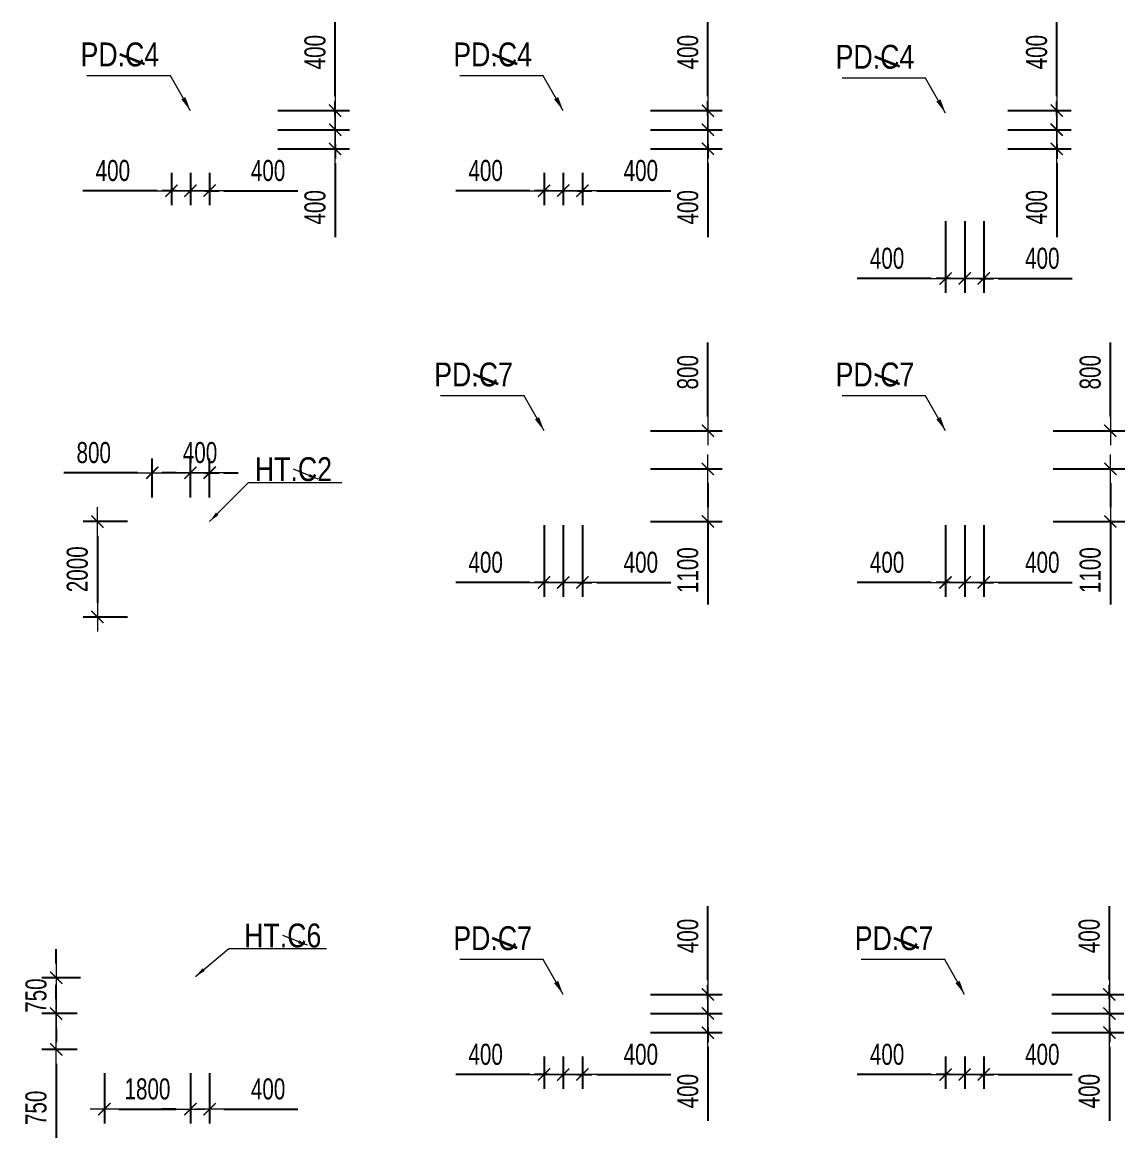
# Model space of a CAD drawing. Header units: millimetres. Extents: x -259680 to 699608, y -1281 to 104748.
# Drawn here: x 188081 to 211148, y 25601 to 48949 of the extents above; entities that cross this region are included whole.
import ezdxf
from ezdxf.enums import TextEntityAlignment as Align

# ---------------------------------------------------------------- set-up
doc = ezdxf.new("R2010")
doc.units = ezdxf.units.MM
doc.layers.get('0').update_dxf_attribs({"lineweight": 20})
doc.layers.get('Defpoints').update_dxf_attribs({"color": 151, "lineweight": 9})
for name, color, linetype, lineweight in [('$0$C1', 20, 'Continuous', 35), ('$1$NDC_S_ANNO', 7, 'Continuous', 20), ('$1$NDC_S_DIM', 1, 'Continuous', 15), ('$1$NDC_S_VN TEXT', 7, 'Continuous', 20), ('NDC_S_DIM', 1, 'Continuous', 15)]:
    doc.layers.add(name, color=color, linetype=linetype, lineweight=lineweight)
doc.styles.add('$1$NDC_DIM', font='', dxfattribs={"width": 0.75})
doc.styles.add('$2$ARIAL', font='arial.ttf', dxfattribs={"width": 0.8})
doc.styles.add('NDC_DIM', font='', dxfattribs={"width": 0.75})
doc.styles.get('$1$NDC_DIM').set_extended_font_data('Dotum')
doc.styles.get('NDC_DIM').set_extended_font_data('Dotum')
doc.dimstyles.new('$0$NDC_dim_150', dxfattribs={"dimscale": 150, "dimtxt": 2.2, "dimasz": 1.5, "dimexe": 1.5, "dimexo": 2.5, "dimgap": 1, "dimtad": 1, "dimdec": 0, "dimzin": 0, "dimdsep": 46, "dimtxsty": '$1$NDC_DIM', "dimblk": '$1$DIMMARK', "dimcen": 0.09, "dimdle": 1.2, "dimclrd": 1, "dimclre": 1, "dimclrt": 3, "dimadec": 0, "dimazin": 0, "dimtfac": 1, "dimtdec": 0, "dimtix": 1, "dimtofl": 0, "dimtmove": 0, "dimatfit": 3, "dimfxl": 0, "dimtolj": 1, "dimtzin": 0, "dimarcsym": 0})
doc.dimstyles.new('$1$NDC_dim_iso', dxfattribs={"dimtxt": 2.2, "dimasz": 1, "dimexe": 1.5, "dimexo": 2.5, "dimgap": 1, "dimtad": 1, "dimdec": 0, "dimzin": 0, "dimdsep": 46, "dimtxsty": '$1$NDC_DIM', "dimblk": '$1$DIMMARK', "dimcen": 0.09, "dimdle": 1.2, "dimclrd": 1, "dimclre": 1, "dimclrt": 3, "dimadec": 0, "dimazin": 0, "dimtfac": 1, "dimtdec": 0, "dimtix": 1, "dimtofl": 0, "dimtmove": 0, "dimatfit": 3, "dimfxl": 0, "dimtolj": 1, "dimtzin": 0, "dimarcsym": 0})
doc.dimstyles.new('NDC_dim_200', dxfattribs={"dimscale": 200, "dimtxt": 2.2, "dimasz": 1.5, "dimexe": 1.5, "dimexo": 2.5, "dimgap": 1, "dimtad": 1, "dimdec": 0, "dimzin": 0, "dimdsep": 46, "dimtxsty": 'NDC_DIM', "dimblk": 'DIMMARK', "dimcen": 0.09, "dimdle": 1.2, "dimclrd": 1, "dimclre": 1, "dimclrt": 3, "dimadec": 0, "dimazin": 0, "dimtfac": 1, "dimtdec": 0, "dimtix": 1, "dimtofl": 0, "dimtmove": 0, "dimatfit": 3, "dimfxl": 0, "dimtolj": 1, "dimtzin": 0, "dimarcsym": 0})

# ---------------------------------------------------------------- blocks, each defined once
blk = doc.blocks.new('$1$DIMMARK')
at = {"layer": '$1$NDC_S_DIM', "color": 1}
blk.add_line((-1.5, 0), (1, 0), dxfattribs=at)
at = {"layer": '$1$NDC_S_DIM', "color": 2, "const_width": 0.1}
blk.add_lwpolyline([(-0.424, -0.424), (0.424, 0.424)], dxfattribs=at)
blk = doc.blocks.new('DIMMARK')
at = {"layer": 'NDC_S_DIM', "color": 1}
blk.add_line((-1.5, 0), (1, 0), dxfattribs=at)
at = {"layer": 'NDC_S_DIM', "color": 2, "const_width": 0.1}
blk.add_lwpolyline([(-0.424, -0.424), (0.424, 0.424)], dxfattribs=at)
blk = doc.blocks.new('*D1125')
at = {"layer": 'Defpoints', "color": 0, "ltscale": 100, "transparency": 16777216}
for p in [(191600, 46300), (192000, 46300), (192000, 45424)]:
    blk.add_point(p, dxfattribs=at)
at = {"layer": 'NDC_S_DIM', "color": 1, "lineweight": -2, "ltscale": 100, "transparency": 16777216}
for p, q in [((191600, 45800), (191600, 45124)), ((192000, 45800), (192000, 45124)), ((191300, 45424), (191000, 45424)), ((192300, 45424), (193849, 45424))]:
    blk.add_line(p, q, dxfattribs=at)
at = {"layer": 'NDC_S_DIM', "color": 1, "lineweight": -2, "ltscale": 100, "transparency": 16777216, "xscale": 300, "yscale": 300, "zscale": 300}
blk.add_blockref('DIMMARK', (191600, 45424), dxfattribs=at)
at = {"layer": 'NDC_S_DIM', "color": 1, "lineweight": -2, "ltscale": 100, "transparency": 16777216, "xscale": 300, "yscale": 300, "zscale": 300, "rotation": 180}
blk.add_blockref('DIMMARK', (192000, 45424), dxfattribs=at)
at = {"layer": 'NDC_S_DIM', "color": 3, "ltscale": 100, "transparency": 16777216, "insert": (193224, 45844), "char_height": 440, "attachment_point": 5, "style": 'NDC_DIM'}
blk.add_mtext('\\A1;400', dxfattribs=at)
blk = doc.blocks.new('*D1126')
at = {"layer": 'Defpoints', "color": 0, "ltscale": 100, "transparency": 16777216}
for p in [(191200, 46300), (191600, 46300), (191600, 45424)]:
    blk.add_point(p, dxfattribs=at)
at = {"layer": 'NDC_S_DIM', "color": 1, "lineweight": -2, "ltscale": 100, "transparency": 16777216}
for p, q in [((191200, 45800), (191200, 45124)), ((191600, 45800), (191600, 45124)), ((190900, 45424), (189351, 45424)), ((191900, 45424), (192200, 45424))]:
    blk.add_line(p, q, dxfattribs=at)
at = {"layer": 'NDC_S_DIM', "color": 1, "lineweight": -2, "ltscale": 100, "transparency": 16777216, "xscale": 300, "yscale": 300, "zscale": 300}
blk.add_blockref('DIMMARK', (191200, 45424), dxfattribs=at)
at = {"layer": 'NDC_S_DIM', "color": 1, "lineweight": -2, "ltscale": 100, "transparency": 16777216, "xscale": 300, "yscale": 300, "zscale": 300, "rotation": 180}
blk.add_blockref('DIMMARK', (191600, 45424), dxfattribs=at)
at = {"layer": 'NDC_S_DIM', "color": 3, "ltscale": 100, "transparency": 16777216, "insert": (189976, 45844), "char_height": 440, "attachment_point": 5, "style": 'NDC_DIM'}
blk.add_mtext('\\A1;400', dxfattribs=at)
blk = doc.blocks.new('*D1127')
at = {"layer": 'Defpoints', "color": 0, "ltscale": 100, "transparency": 16777216}
for p in [(192000, 47100), (194627, 47100), (192000, 46700)]:
    blk.add_point(p, dxfattribs=at)
at = {"layer": 'NDC_S_DIM', "color": 1, "lineweight": -2, "ltscale": 100, "transparency": 16777216}
for p, q in [((194627, 47400), (194627, 48949)), ((193427, 47100), (194927, 47100)), ((193427, 46700), (194927, 46700)), ((194627, 46400), (194627, 46100))]:
    blk.add_line(p, q, dxfattribs=at)
at = {"layer": 'NDC_S_DIM', "color": 1, "lineweight": -2, "ltscale": 100, "transparency": 16777216, "xscale": 300, "yscale": 300, "zscale": 300}
for p, rotation in [((194627, 47100), 270), ((194627, 46700), 90)]:
    blk.add_blockref('DIMMARK', p, dxfattribs=dict(at, rotation=rotation))
at = {"layer": 'NDC_S_DIM', "color": 3, "ltscale": 100, "transparency": 16777216, "insert": (194207, 48324), "char_height": 440, "attachment_point": 5, "rotation": 90, "style": 'NDC_DIM'}
blk.add_mtext('\\A1;400', dxfattribs=at)
blk = doc.blocks.new('*D1128')
at = {"layer": 'Defpoints', "color": 0, "ltscale": 100, "transparency": 16777216}
for p in [(192000, 46700), (194627, 46700), (192000, 46300)]:
    blk.add_point(p, dxfattribs=at)
at = {"layer": 'NDC_S_DIM', "color": 1, "lineweight": -2, "ltscale": 100, "transparency": 16777216}
for p, q in [((194627, 47000), (194627, 47300)), ((193427, 46700), (194927, 46700)), ((193427, 46300), (194927, 46300)), ((194627, 46000), (194627, 44451))]:
    blk.add_line(p, q, dxfattribs=at)
at = {"layer": 'NDC_S_DIM', "color": 1, "lineweight": -2, "ltscale": 100, "transparency": 16777216, "xscale": 300, "yscale": 300, "zscale": 300}
for p, rotation in [((194627, 46700), 270), ((194627, 46300), 90)]:
    blk.add_blockref('DIMMARK', p, dxfattribs=dict(at, rotation=rotation))
at = {"layer": 'NDC_S_DIM', "color": 3, "ltscale": 100, "transparency": 16777216, "insert": (194207, 45076), "char_height": 440, "attachment_point": 5, "rotation": 90, "style": 'NDC_DIM'}
blk.add_mtext('\\A1;400', dxfattribs=at)
blk = doc.blocks.new('*D1129')
at = {"layer": 'Defpoints', "color": 0, "ltscale": 100, "transparency": 16777216}
for p in [(199400, 46300), (199800, 46300), (199800, 45424)]:
    blk.add_point(p, dxfattribs=at)
at = {"layer": 'NDC_S_DIM', "color": 1, "lineweight": -2, "ltscale": 100, "transparency": 16777216}
for p, q in [((199400, 45800), (199400, 45124)), ((199800, 45800), (199800, 45124)), ((199100, 45424), (198800, 45424)), ((200100, 45424), (201649, 45424))]:
    blk.add_line(p, q, dxfattribs=at)
at = {"layer": 'NDC_S_DIM', "color": 1, "lineweight": -2, "ltscale": 100, "transparency": 16777216, "xscale": 300, "yscale": 300, "zscale": 300}
blk.add_blockref('DIMMARK', (199400, 45424), dxfattribs=at)
at = {"layer": 'NDC_S_DIM', "color": 1, "lineweight": -2, "ltscale": 100, "transparency": 16777216, "xscale": 300, "yscale": 300, "zscale": 300, "rotation": 180}
blk.add_blockref('DIMMARK', (199800, 45424), dxfattribs=at)
at = {"layer": 'NDC_S_DIM', "color": 3, "ltscale": 100, "transparency": 16777216, "insert": (201024, 45844), "char_height": 440, "attachment_point": 5, "style": 'NDC_DIM'}
blk.add_mtext('\\A1;400', dxfattribs=at)
blk = doc.blocks.new('*D1130')
at = {"layer": 'Defpoints', "color": 0, "ltscale": 100, "transparency": 16777216}
for p in [(199000, 46300), (199400, 46300), (199400, 45424)]:
    blk.add_point(p, dxfattribs=at)
at = {"layer": 'NDC_S_DIM', "color": 1, "lineweight": -2, "ltscale": 100, "transparency": 16777216}
for p, q in [((199000, 45800), (199000, 45124)), ((199400, 45800), (199400, 45124)), ((198700, 45424), (197151, 45424)), ((199700, 45424), (200000, 45424))]:
    blk.add_line(p, q, dxfattribs=at)
at = {"layer": 'NDC_S_DIM', "color": 1, "lineweight": -2, "ltscale": 100, "transparency": 16777216, "xscale": 300, "yscale": 300, "zscale": 300}
blk.add_blockref('DIMMARK', (199000, 45424), dxfattribs=at)
at = {"layer": 'NDC_S_DIM', "color": 1, "lineweight": -2, "ltscale": 100, "transparency": 16777216, "xscale": 300, "yscale": 300, "zscale": 300, "rotation": 180}
blk.add_blockref('DIMMARK', (199400, 45424), dxfattribs=at)
at = {"layer": 'NDC_S_DIM', "color": 3, "ltscale": 100, "transparency": 16777216, "insert": (197776, 45844), "char_height": 440, "attachment_point": 5, "style": 'NDC_DIM'}
blk.add_mtext('\\A1;400', dxfattribs=at)
blk = doc.blocks.new('*D1131')
at = {"layer": 'Defpoints', "color": 0, "ltscale": 100, "transparency": 16777216}
for p in [(199800, 47100), (202427, 47100), (199800, 46700)]:
    blk.add_point(p, dxfattribs=at)
at = {"layer": 'NDC_S_DIM', "color": 1, "lineweight": -2, "ltscale": 100, "transparency": 16777216}
for p, q in [((202427, 47400), (202427, 48949)), ((201227, 47100), (202727, 47100)), ((201227, 46700), (202727, 46700)), ((202427, 46400), (202427, 46100))]:
    blk.add_line(p, q, dxfattribs=at)
at = {"layer": 'NDC_S_DIM', "color": 1, "lineweight": -2, "ltscale": 100, "transparency": 16777216, "xscale": 300, "yscale": 300, "zscale": 300}
for p, rotation in [((202427, 47100), 270), ((202427, 46700), 90)]:
    blk.add_blockref('DIMMARK', p, dxfattribs=dict(at, rotation=rotation))
at = {"layer": 'NDC_S_DIM', "color": 3, "ltscale": 100, "transparency": 16777216, "insert": (202007, 48324), "char_height": 440, "attachment_point": 5, "rotation": 90, "style": 'NDC_DIM'}
blk.add_mtext('\\A1;400', dxfattribs=at)
blk = doc.blocks.new('*D1132')
at = {"layer": 'Defpoints', "color": 0, "ltscale": 100, "transparency": 16777216}
for p in [(199800, 46700), (202427, 46700), (199800, 46300)]:
    blk.add_point(p, dxfattribs=at)
at = {"layer": 'NDC_S_DIM', "color": 1, "lineweight": -2, "ltscale": 100, "transparency": 16777216}
for p, q in [((202427, 47000), (202427, 47300)), ((201227, 46700), (202727, 46700)), ((201227, 46300), (202727, 46300)), ((202427, 46000), (202427, 44451))]:
    blk.add_line(p, q, dxfattribs=at)
at = {"layer": 'NDC_S_DIM', "color": 1, "lineweight": -2, "ltscale": 100, "transparency": 16777216, "xscale": 300, "yscale": 300, "zscale": 300}
for p, rotation in [((202427, 46700), 270), ((202427, 46300), 90)]:
    blk.add_blockref('DIMMARK', p, dxfattribs=dict(at, rotation=rotation))
at = {"layer": 'NDC_S_DIM', "color": 3, "ltscale": 100, "transparency": 16777216, "insert": (202007, 45076), "char_height": 440, "attachment_point": 5, "rotation": 90, "style": 'NDC_DIM'}
blk.add_mtext('\\A1;400', dxfattribs=at)
blk = doc.blocks.new('*D1133')
at = {"layer": 'Defpoints', "color": 0, "ltscale": 100, "transparency": 16777216}
for p in [(208200, 47100), (209726, 47100), (208200, 46700)]:
    blk.add_point(p, dxfattribs=at)
at = {"layer": 'NDC_S_DIM', "color": 1, "lineweight": -2, "ltscale": 100, "transparency": 16777216}
for p, q in [((209726, 47400), (209726, 48949)), ((208700, 47100), (210026, 47100)), ((208700, 46700), (210026, 46700)), ((209726, 46400), (209726, 46100))]:
    blk.add_line(p, q, dxfattribs=at)
at = {"layer": 'NDC_S_DIM', "color": 1, "lineweight": -2, "ltscale": 100, "transparency": 16777216, "xscale": 300, "yscale": 300, "zscale": 300}
for p, rotation in [((209726, 47100), 270), ((209726, 46700), 90)]:
    blk.add_blockref('DIMMARK', p, dxfattribs=dict(at, rotation=rotation))
at = {"layer": 'NDC_S_DIM', "color": 3, "ltscale": 100, "transparency": 16777216, "insert": (209306, 48324), "char_height": 440, "attachment_point": 5, "rotation": 90, "style": 'NDC_DIM'}
blk.add_mtext('\\A1;400', dxfattribs=at)
blk = doc.blocks.new('*D1134')
at = {"layer": 'Defpoints', "color": 0, "ltscale": 100, "transparency": 16777216}
for p in [(208200, 46700), (209726, 46700), (208200, 46300)]:
    blk.add_point(p, dxfattribs=at)
at = {"layer": 'NDC_S_DIM', "color": 1, "lineweight": -2, "ltscale": 100, "transparency": 16777216}
for p, q in [((209726, 47000), (209726, 47300)), ((208700, 46700), (210026, 46700)), ((208700, 46300), (210026, 46300)), ((209726, 46000), (209726, 44451))]:
    blk.add_line(p, q, dxfattribs=at)
at = {"layer": 'NDC_S_DIM', "color": 1, "lineweight": -2, "ltscale": 100, "transparency": 16777216, "xscale": 300, "yscale": 300, "zscale": 300}
for p, rotation in [((209726, 46700), 270), ((209726, 46300), 90)]:
    blk.add_blockref('DIMMARK', p, dxfattribs=dict(at, rotation=rotation))
at = {"layer": 'NDC_S_DIM', "color": 3, "ltscale": 100, "transparency": 16777216, "insert": (209306, 45076), "char_height": 440, "attachment_point": 5, "rotation": 90, "style": 'NDC_DIM'}
blk.add_mtext('\\A1;400', dxfattribs=at)
blk = doc.blocks.new('*D1135')
at = {"layer": 'Defpoints', "color": 0, "ltscale": 100, "transparency": 16777216}
for p in [(207800, 39600), (208200, 39600), (208200, 37224)]:
    blk.add_point(p, dxfattribs=at)
at = {"layer": 'NDC_S_DIM', "color": 1, "lineweight": -2, "ltscale": 100, "transparency": 16777216}
for p, q in [((207800, 38424), (207800, 36924)), ((208200, 38424), (208200, 36924)), ((207500, 37224), (207200, 37224)), ((208500, 37224), (210049, 37224))]:
    blk.add_line(p, q, dxfattribs=at)
at = {"layer": 'NDC_S_DIM', "color": 1, "lineweight": -2, "ltscale": 100, "transparency": 16777216, "xscale": 300, "yscale": 300, "zscale": 300}
blk.add_blockref('DIMMARK', (207800, 37224), dxfattribs=at)
at = {"layer": 'NDC_S_DIM', "color": 1, "lineweight": -2, "ltscale": 100, "transparency": 16777216, "xscale": 300, "yscale": 300, "zscale": 300, "rotation": 180}
blk.add_blockref('DIMMARK', (208200, 37224), dxfattribs=at)
at = {"layer": 'NDC_S_DIM', "color": 3, "ltscale": 100, "transparency": 16777216, "insert": (209424, 37644), "char_height": 440, "attachment_point": 5, "style": 'NDC_DIM'}
blk.add_mtext('\\A1;400', dxfattribs=at)
blk = doc.blocks.new('*D1136')
at = {"layer": 'Defpoints', "color": 0, "ltscale": 100, "transparency": 16777216}
for p in [(207400, 39600), (207800, 39600), (207800, 37224)]:
    blk.add_point(p, dxfattribs=at)
at = {"layer": 'NDC_S_DIM', "color": 1, "lineweight": -2, "ltscale": 100, "transparency": 16777216}
for p, q in [((207400, 38424), (207400, 36924)), ((207800, 38424), (207800, 36924)), ((207100, 37224), (205551, 37224)), ((208100, 37224), (208400, 37224))]:
    blk.add_line(p, q, dxfattribs=at)
at = {"layer": 'NDC_S_DIM', "color": 1, "lineweight": -2, "ltscale": 100, "transparency": 16777216, "xscale": 300, "yscale": 300, "zscale": 300}
blk.add_blockref('DIMMARK', (207400, 37224), dxfattribs=at)
at = {"layer": 'NDC_S_DIM', "color": 1, "lineweight": -2, "ltscale": 100, "transparency": 16777216, "xscale": 300, "yscale": 300, "zscale": 300, "rotation": 180}
blk.add_blockref('DIMMARK', (207800, 37224), dxfattribs=at)
at = {"layer": 'NDC_S_DIM', "color": 3, "ltscale": 100, "transparency": 16777216, "insert": (206176, 37644), "char_height": 440, "attachment_point": 5, "style": 'NDC_DIM'}
blk.add_mtext('\\A1;400', dxfattribs=at)
blk = doc.blocks.new('*D1137')
at = {"layer": 'Defpoints', "color": 0, "ltscale": 100, "transparency": 16777216}
for p in [(199400, 39600), (199800, 39600), (199800, 37224)]:
    blk.add_point(p, dxfattribs=at)
at = {"layer": 'NDC_S_DIM', "color": 1, "lineweight": -2, "ltscale": 100, "transparency": 16777216}
for p, q in [((199400, 38424), (199400, 36924)), ((199800, 38424), (199800, 36924)), ((199100, 37224), (198800, 37224)), ((200100, 37224), (201649, 37224))]:
    blk.add_line(p, q, dxfattribs=at)
at = {"layer": 'NDC_S_DIM', "color": 1, "lineweight": -2, "ltscale": 100, "transparency": 16777216, "xscale": 300, "yscale": 300, "zscale": 300}
blk.add_blockref('DIMMARK', (199400, 37224), dxfattribs=at)
at = {"layer": 'NDC_S_DIM', "color": 1, "lineweight": -2, "ltscale": 100, "transparency": 16777216, "xscale": 300, "yscale": 300, "zscale": 300, "rotation": 180}
blk.add_blockref('DIMMARK', (199800, 37224), dxfattribs=at)
at = {"layer": 'NDC_S_DIM', "color": 3, "ltscale": 100, "transparency": 16777216, "insert": (201024, 37644), "char_height": 440, "attachment_point": 5, "style": 'NDC_DIM'}
blk.add_mtext('\\A1;400', dxfattribs=at)
blk = doc.blocks.new('*D1138')
at = {"layer": 'Defpoints', "color": 0, "ltscale": 100, "transparency": 16777216}
for p in [(199000, 39600), (199400, 39600), (199400, 37224)]:
    blk.add_point(p, dxfattribs=at)
at = {"layer": 'NDC_S_DIM', "color": 1, "lineweight": -2, "ltscale": 100, "transparency": 16777216}
for p, q in [((199000, 38424), (199000, 36924)), ((199400, 38424), (199400, 36924)), ((198700, 37224), (197151, 37224)), ((199700, 37224), (200000, 37224))]:
    blk.add_line(p, q, dxfattribs=at)
at = {"layer": 'NDC_S_DIM', "color": 1, "lineweight": -2, "ltscale": 100, "transparency": 16777216, "xscale": 300, "yscale": 300, "zscale": 300}
blk.add_blockref('DIMMARK', (199000, 37224), dxfattribs=at)
at = {"layer": 'NDC_S_DIM', "color": 1, "lineweight": -2, "ltscale": 100, "transparency": 16777216, "xscale": 300, "yscale": 300, "zscale": 300, "rotation": 180}
blk.add_blockref('DIMMARK', (199400, 37224), dxfattribs=at)
at = {"layer": 'NDC_S_DIM', "color": 3, "ltscale": 100, "transparency": 16777216, "insert": (197776, 37644), "char_height": 440, "attachment_point": 5, "style": 'NDC_DIM'}
blk.add_mtext('\\A1;400', dxfattribs=at)
blk = doc.blocks.new('*D1139')
at = {"layer": 'Defpoints', "color": 0, "ltscale": 100, "transparency": 16777216}
for p in [(199800, 40400), (202427, 40400), (199800, 39600)]:
    blk.add_point(p, dxfattribs=at)
at = {"layer": 'NDC_S_DIM', "color": 1, "lineweight": -2, "ltscale": 100, "transparency": 16777216}
for p, q in [((202427, 40700), (202427, 42249)), ((201227, 40400), (202727, 40400)), ((201227, 39600), (202727, 39600)), ((202427, 39300), (202427, 39000))]:
    blk.add_line(p, q, dxfattribs=at)
at = {"layer": 'NDC_S_DIM', "color": 1, "lineweight": -2, "ltscale": 100, "transparency": 16777216, "xscale": 300, "yscale": 300, "zscale": 300}
for p, rotation in [((202427, 40400), 270), ((202427, 39600), 90)]:
    blk.add_blockref('DIMMARK', p, dxfattribs=dict(at, rotation=rotation))
at = {"layer": 'NDC_S_DIM', "color": 3, "ltscale": 100, "transparency": 16777216, "insert": (202007, 41624), "char_height": 440, "attachment_point": 5, "rotation": 90, "style": 'NDC_DIM'}
blk.add_mtext('\\A1;800', dxfattribs=at)
blk = doc.blocks.new('*D1140')
at = {"layer": 'Defpoints', "color": 0, "ltscale": 100, "transparency": 16777216}
for p in [(199800, 39600), (202427, 39600), (199800, 38500)]:
    blk.add_point(p, dxfattribs=at)
at = {"layer": 'NDC_S_DIM', "color": 1, "lineweight": -2, "ltscale": 100, "transparency": 16777216}
for p, q in [((201227, 39600), (202727, 39600)), ((202427, 39300), (202427, 38800)), ((201227, 38500), (202727, 38500)), ((202427, 38500), (202427, 36763))]:
    blk.add_line(p, q, dxfattribs=at)
at = {"layer": 'NDC_S_DIM', "color": 1, "lineweight": -2, "ltscale": 100, "transparency": 16777216, "xscale": 300, "yscale": 300, "zscale": 300}
for p, rotation in [((202427, 39600), 90), ((202427, 38500), 270)]:
    blk.add_blockref('DIMMARK', p, dxfattribs=dict(at, rotation=rotation))
at = {"layer": 'NDC_S_DIM', "color": 3, "ltscale": 100, "transparency": 16777216, "insert": (202007, 37481), "char_height": 440, "attachment_point": 5, "rotation": 90, "style": 'NDC_DIM'}
blk.add_mtext('\\A1;1100', dxfattribs=at)
blk = doc.blocks.new('*D1141')
at = {"layer": 'Defpoints', "color": 0, "ltscale": 100, "transparency": 16777216}
for p in [(199400, 27800), (199800, 27800), (199800, 26924)]:
    blk.add_point(p, dxfattribs=at)
at = {"layer": 'NDC_S_DIM', "color": 1, "lineweight": -2, "ltscale": 100, "transparency": 16777216}
for p, q in [((199400, 27300), (199400, 26624)), ((199800, 27300), (199800, 26624)), ((199100, 26924), (198800, 26924)), ((200100, 26924), (201649, 26924))]:
    blk.add_line(p, q, dxfattribs=at)
at = {"layer": 'NDC_S_DIM', "color": 1, "lineweight": -2, "ltscale": 100, "transparency": 16777216, "xscale": 300, "yscale": 300, "zscale": 300}
blk.add_blockref('DIMMARK', (199400, 26924), dxfattribs=at)
at = {"layer": 'NDC_S_DIM', "color": 1, "lineweight": -2, "ltscale": 100, "transparency": 16777216, "xscale": 300, "yscale": 300, "zscale": 300, "rotation": 180}
blk.add_blockref('DIMMARK', (199800, 26924), dxfattribs=at)
at = {"layer": 'NDC_S_DIM', "color": 3, "ltscale": 100, "transparency": 16777216, "insert": (201024, 27344), "char_height": 440, "attachment_point": 5, "style": 'NDC_DIM'}
blk.add_mtext('\\A1;400', dxfattribs=at)
blk = doc.blocks.new('*D1142')
at = {"layer": 'Defpoints', "color": 0, "ltscale": 100, "transparency": 16777216}
for p in [(199000, 27800), (199400, 27800), (199400, 26924)]:
    blk.add_point(p, dxfattribs=at)
at = {"layer": 'NDC_S_DIM', "color": 1, "lineweight": -2, "ltscale": 100, "transparency": 16777216}
for p, q in [((199000, 27300), (199000, 26624)), ((199400, 27300), (199400, 26624)), ((198700, 26924), (197151, 26924)), ((199700, 26924), (200000, 26924))]:
    blk.add_line(p, q, dxfattribs=at)
at = {"layer": 'NDC_S_DIM', "color": 1, "lineweight": -2, "ltscale": 100, "transparency": 16777216, "xscale": 300, "yscale": 300, "zscale": 300}
blk.add_blockref('DIMMARK', (199000, 26924), dxfattribs=at)
at = {"layer": 'NDC_S_DIM', "color": 1, "lineweight": -2, "ltscale": 100, "transparency": 16777216, "xscale": 300, "yscale": 300, "zscale": 300, "rotation": 180}
blk.add_blockref('DIMMARK', (199400, 26924), dxfattribs=at)
at = {"layer": 'NDC_S_DIM', "color": 3, "ltscale": 100, "transparency": 16777216, "insert": (197776, 27344), "char_height": 440, "attachment_point": 5, "style": 'NDC_DIM'}
blk.add_mtext('\\A1;400', dxfattribs=at)
blk = doc.blocks.new('*D1143')
at = {"layer": 'Defpoints', "color": 0, "ltscale": 100, "transparency": 16777216}
for p in [(199800, 28600), (202427, 28600), (199800, 28200)]:
    blk.add_point(p, dxfattribs=at)
at = {"layer": 'NDC_S_DIM', "color": 1, "lineweight": -2, "ltscale": 100, "transparency": 16777216}
for p, q in [((202427, 28900), (202427, 30449)), ((201227, 28600), (202727, 28600)), ((201227, 28200), (202727, 28200)), ((202427, 27900), (202427, 27600))]:
    blk.add_line(p, q, dxfattribs=at)
at = {"layer": 'NDC_S_DIM', "color": 1, "lineweight": -2, "ltscale": 100, "transparency": 16777216, "xscale": 300, "yscale": 300, "zscale": 300}
for p, rotation in [((202427, 28600), 270), ((202427, 28200), 90)]:
    blk.add_blockref('DIMMARK', p, dxfattribs=dict(at, rotation=rotation))
at = {"layer": 'NDC_S_DIM', "color": 3, "ltscale": 100, "transparency": 16777216, "insert": (202007, 29824), "char_height": 440, "attachment_point": 5, "rotation": 90, "style": 'NDC_DIM'}
blk.add_mtext('\\A1;400', dxfattribs=at)
blk = doc.blocks.new('*D1144')
at = {"layer": 'Defpoints', "color": 0, "ltscale": 100, "transparency": 16777216}
for p in [(199800, 28200), (202427, 28200), (199800, 27800)]:
    blk.add_point(p, dxfattribs=at)
at = {"layer": 'NDC_S_DIM', "color": 1, "lineweight": -2, "ltscale": 100, "transparency": 16777216}
for p, q in [((202427, 28500), (202427, 28800)), ((201227, 28200), (202727, 28200)), ((201227, 27800), (202727, 27800)), ((202427, 27500), (202427, 25951))]:
    blk.add_line(p, q, dxfattribs=at)
at = {"layer": 'NDC_S_DIM', "color": 1, "lineweight": -2, "ltscale": 100, "transparency": 16777216, "xscale": 300, "yscale": 300, "zscale": 300}
for p, rotation in [((202427, 28200), 270), ((202427, 27800), 90)]:
    blk.add_blockref('DIMMARK', p, dxfattribs=dict(at, rotation=rotation))
at = {"layer": 'NDC_S_DIM', "color": 3, "ltscale": 100, "transparency": 16777216, "insert": (202007, 26576), "char_height": 440, "attachment_point": 5, "rotation": 90, "style": 'NDC_DIM'}
blk.add_mtext('\\A1;400', dxfattribs=at)
blk = doc.blocks.new('*D1145')
at = {"layer": 'Defpoints', "color": 0, "ltscale": 100, "transparency": 16777216}
for p in [(207800, 27800), (208200, 27800), (208200, 26924)]:
    blk.add_point(p, dxfattribs=at)
at = {"layer": 'NDC_S_DIM', "color": 1, "lineweight": -2, "ltscale": 100, "transparency": 16777216}
for p, q in [((207800, 27300), (207800, 26624)), ((208200, 27300), (208200, 26624)), ((207500, 26924), (207200, 26924)), ((208500, 26924), (210049, 26924))]:
    blk.add_line(p, q, dxfattribs=at)
at = {"layer": 'NDC_S_DIM', "color": 1, "lineweight": -2, "ltscale": 100, "transparency": 16777216, "xscale": 300, "yscale": 300, "zscale": 300}
blk.add_blockref('DIMMARK', (207800, 26924), dxfattribs=at)
at = {"layer": 'NDC_S_DIM', "color": 1, "lineweight": -2, "ltscale": 100, "transparency": 16777216, "xscale": 300, "yscale": 300, "zscale": 300, "rotation": 180}
blk.add_blockref('DIMMARK', (208200, 26924), dxfattribs=at)
at = {"layer": 'NDC_S_DIM', "color": 3, "ltscale": 100, "transparency": 16777216, "insert": (209424, 27344), "char_height": 440, "attachment_point": 5, "style": 'NDC_DIM'}
blk.add_mtext('\\A1;400', dxfattribs=at)
blk = doc.blocks.new('*D1146')
at = {"layer": 'Defpoints', "color": 0, "ltscale": 100, "transparency": 16777216}
for p in [(207400, 27800), (207800, 27800), (207800, 26924)]:
    blk.add_point(p, dxfattribs=at)
at = {"layer": 'NDC_S_DIM', "color": 1, "lineweight": -2, "ltscale": 100, "transparency": 16777216}
for p, q in [((207400, 27300), (207400, 26624)), ((207800, 27300), (207800, 26624)), ((207100, 26924), (205551, 26924)), ((208100, 26924), (208400, 26924))]:
    blk.add_line(p, q, dxfattribs=at)
at = {"layer": 'NDC_S_DIM', "color": 1, "lineweight": -2, "ltscale": 100, "transparency": 16777216, "xscale": 300, "yscale": 300, "zscale": 300}
blk.add_blockref('DIMMARK', (207400, 26924), dxfattribs=at)
at = {"layer": 'NDC_S_DIM', "color": 1, "lineweight": -2, "ltscale": 100, "transparency": 16777216, "xscale": 300, "yscale": 300, "zscale": 300, "rotation": 180}
blk.add_blockref('DIMMARK', (207800, 26924), dxfattribs=at)
at = {"layer": 'NDC_S_DIM', "color": 3, "ltscale": 100, "transparency": 16777216, "insert": (206176, 27344), "char_height": 440, "attachment_point": 5, "style": 'NDC_DIM'}
blk.add_mtext('\\A1;400', dxfattribs=at)
blk = doc.blocks.new('*D1147')
at = {"layer": 'Defpoints', "color": 0, "ltscale": 100, "transparency": 16777216}
for p in [(208200, 28600), (210827, 28600), (208200, 28200)]:
    blk.add_point(p, dxfattribs=at)
at = {"layer": 'NDC_S_DIM', "color": 1, "lineweight": -2, "ltscale": 100, "transparency": 16777216}
for p, q in [((210827, 28900), (210827, 30449)), ((209627, 28600), (211127, 28600)), ((209627, 28200), (211127, 28200)), ((210827, 27900), (210827, 27600))]:
    blk.add_line(p, q, dxfattribs=at)
at = {"layer": 'NDC_S_DIM', "color": 1, "lineweight": -2, "ltscale": 100, "transparency": 16777216, "xscale": 300, "yscale": 300, "zscale": 300}
for p, rotation in [((210827, 28600), 270), ((210827, 28200), 90)]:
    blk.add_blockref('DIMMARK', p, dxfattribs=dict(at, rotation=rotation))
at = {"layer": 'NDC_S_DIM', "color": 3, "ltscale": 100, "transparency": 16777216, "insert": (210407, 29824), "char_height": 440, "attachment_point": 5, "rotation": 90, "style": 'NDC_DIM'}
blk.add_mtext('\\A1;400', dxfattribs=at)
blk = doc.blocks.new('*D795')
at = {"layer": 'Defpoints', "color": 0, "ltscale": 100, "transparency": 16777216}
for p in [(208200, 28200), (210827, 28200), (208200, 27800)]:
    blk.add_point(p, dxfattribs=at)
at = {"layer": 'NDC_S_DIM', "color": 1, "lineweight": -2, "ltscale": 100, "transparency": 16777216}
for p, q in [((210827, 28500), (210827, 28800)), ((209627, 28200), (211127, 28200)), ((209627, 27800), (211127, 27800)), ((210827, 27500), (210827, 25951))]:
    blk.add_line(p, q, dxfattribs=at)
at = {"layer": 'NDC_S_DIM', "color": 1, "lineweight": -2, "ltscale": 100, "transparency": 16777216, "xscale": 300, "yscale": 300, "zscale": 300}
for p, rotation in [((210827, 28200), 270), ((210827, 27800), 90)]:
    blk.add_blockref('DIMMARK', p, dxfattribs=dict(at, rotation=rotation))
at = {"layer": 'NDC_S_DIM', "color": 3, "ltscale": 100, "transparency": 16777216, "insert": (210407, 26576), "char_height": 440, "attachment_point": 5, "rotation": 90, "style": 'NDC_DIM'}
blk.add_mtext('\\A1;400', dxfattribs=at)
blk = doc.blocks.new('*D875')
at = {"layer": 'Defpoints', "color": 0, "ltscale": 100, "transparency": 16777216}
for p in [(190784, 38500), (189653, 36500), (190784, 36500)]:
    blk.add_point(p, dxfattribs=at)
at = {"layer": 'NDC_S_DIM', "color": 1, "lineweight": -2, "ltscale": 100, "transparency": 16777216}
for p, q in [((190284, 38500), (189353, 38500)), ((189653, 38200), (189653, 36800)), ((190284, 36500), (189353, 36500))]:
    blk.add_line(p, q, dxfattribs=at)
at = {"layer": 'NDC_S_DIM', "color": 1, "lineweight": -2, "ltscale": 100, "transparency": 16777216, "xscale": 300, "yscale": 300, "zscale": 300}
for p, rotation in [((189653, 38500), 90), ((189653, 36500), 270)]:
    blk.add_blockref('DIMMARK', p, dxfattribs=dict(at, rotation=rotation))
at = {"layer": 'NDC_S_DIM', "color": 3, "ltscale": 100, "transparency": 16777216, "insert": (189233, 37500), "char_height": 440, "attachment_point": 5, "rotation": 90, "style": 'NDC_DIM'}
blk.add_mtext('\\A1;2000', dxfattribs=at)
blk = doc.blocks.new('*D876')
at = {"layer": 'Defpoints', "color": 0, "ltscale": 100, "transparency": 16777216}
for p in [(191600, 39520), (190800, 38500), (191600, 38500)]:
    blk.add_point(p, dxfattribs=at)
at = {"layer": 'NDC_S_DIM', "color": 1, "lineweight": -2, "ltscale": 100, "transparency": 16777216}
for p, q in [((190800, 39000), (190800, 39820)), ((191600, 39000), (191600, 39820)), ((190500, 39520), (188951, 39520)), ((191900, 39520), (192200, 39520))]:
    blk.add_line(p, q, dxfattribs=at)
at = {"layer": 'NDC_S_DIM', "color": 1, "lineweight": -2, "ltscale": 100, "transparency": 16777216, "xscale": 300, "yscale": 300, "zscale": 300}
blk.add_blockref('DIMMARK', (190800, 39520), dxfattribs=at)
at = {"layer": 'NDC_S_DIM', "color": 1, "lineweight": -2, "ltscale": 100, "transparency": 16777216, "xscale": 300, "yscale": 300, "zscale": 300, "rotation": 180}
blk.add_blockref('DIMMARK', (191600, 39520), dxfattribs=at)
at = {"layer": 'NDC_S_DIM', "color": 3, "ltscale": 100, "transparency": 16777216, "insert": (189576, 39940), "char_height": 440, "attachment_point": 5, "style": 'NDC_DIM'}
blk.add_mtext('\\A1;800', dxfattribs=at)
blk = doc.blocks.new('*D877')
at = {"layer": 'Defpoints', "color": 0, "ltscale": 100, "transparency": 16777216}
for p in [(192000, 39520), (191600, 38500), (192000, 38500)]:
    blk.add_point(p, dxfattribs=at)
at = {"layer": 'NDC_S_DIM', "color": 1, "lineweight": -2, "ltscale": 100, "transparency": 16777216}
for p, q in [((191600, 39000), (191600, 39820)), ((192000, 39000), (192000, 39820)), ((191300, 39520), (191000, 39520)), ((192300, 39520), (192600, 39520))]:
    blk.add_line(p, q, dxfattribs=at)
at = {"layer": 'NDC_S_DIM', "color": 1, "lineweight": -2, "ltscale": 100, "transparency": 16777216, "xscale": 300, "yscale": 300, "zscale": 300}
blk.add_blockref('DIMMARK', (191600, 39520), dxfattribs=at)
at = {"layer": 'NDC_S_DIM', "color": 1, "lineweight": -2, "ltscale": 100, "transparency": 16777216, "xscale": 300, "yscale": 300, "zscale": 300, "rotation": 180}
blk.add_blockref('DIMMARK', (192000, 39520), dxfattribs=at)
at = {"layer": 'NDC_S_DIM', "color": 3, "ltscale": 100, "transparency": 16777216, "insert": (191800, 39940), "char_height": 440, "attachment_point": 5, "style": 'NDC_DIM'}
blk.add_mtext('\\A1;400', dxfattribs=at)
blk = doc.blocks.new('*D552')
at = {"layer": 'Defpoints', "color": 0, "ltscale": 100, "transparency": 16777216}
for p in [(189800, 27450), (191600, 27450), (191600, 26199)]:
    blk.add_point(p, dxfattribs=at)
at = {"layer": 'NDC_S_DIM', "color": 1, "lineweight": -2, "ltscale": 100, "transparency": 16777216}
for p, q in [((189800, 26950), (189800, 25899)), ((191600, 26950), (191600, 25899)), ((190100, 26199), (191300, 26199))]:
    blk.add_line(p, q, dxfattribs=at)
at = {"layer": 'NDC_S_DIM', "color": 1, "lineweight": -2, "ltscale": 100, "transparency": 16777216, "xscale": 300, "yscale": 300, "zscale": 300, "rotation": 180}
blk.add_blockref('DIMMARK', (189800, 26199), dxfattribs=at)
at = {"layer": 'NDC_S_DIM', "color": 1, "lineweight": -2, "ltscale": 100, "transparency": 16777216, "xscale": 300, "yscale": 300, "zscale": 300}
blk.add_blockref('DIMMARK', (191600, 26199), dxfattribs=at)
at = {"layer": 'NDC_S_DIM', "color": 3, "ltscale": 100, "transparency": 16777216, "insert": (190700, 26619), "char_height": 440, "attachment_point": 5, "style": 'NDC_DIM'}
blk.add_mtext('\\A1;1800', dxfattribs=at)
blk = doc.blocks.new('*D553')
at = {"layer": 'Defpoints', "color": 0, "ltscale": 100, "transparency": 16777216}
for p in [(191600, 27450), (192000, 27450), (192000, 26199)]:
    blk.add_point(p, dxfattribs=at)
at = {"layer": 'NDC_S_DIM', "color": 1, "lineweight": -2, "ltscale": 100, "transparency": 16777216}
for p, q in [((191600, 26950), (191600, 25899)), ((192000, 26950), (192000, 25899)), ((191300, 26199), (191000, 26199)), ((192300, 26199), (193849, 26199))]:
    blk.add_line(p, q, dxfattribs=at)
at = {"layer": 'NDC_S_DIM', "color": 1, "lineweight": -2, "ltscale": 100, "transparency": 16777216, "xscale": 300, "yscale": 300, "zscale": 300}
blk.add_blockref('DIMMARK', (191600, 26199), dxfattribs=at)
at = {"layer": 'NDC_S_DIM', "color": 1, "lineweight": -2, "ltscale": 100, "transparency": 16777216, "xscale": 300, "yscale": 300, "zscale": 300, "rotation": 180}
blk.add_blockref('DIMMARK', (192000, 26199), dxfattribs=at)
at = {"layer": 'NDC_S_DIM', "color": 3, "ltscale": 100, "transparency": 16777216, "insert": (193224, 26619), "char_height": 440, "attachment_point": 5, "style": 'NDC_DIM'}
blk.add_mtext('\\A1;400', dxfattribs=at)
blk = doc.blocks.new('*D554')
at = {"layer": 'Defpoints', "color": 0, "ltscale": 100, "transparency": 16777216}
for p in [(189730, 28200), (188790, 27450), (189730, 27450)]:
    blk.add_point(p, dxfattribs=at)
at = {"layer": 'NDC_S_DIM', "color": 1, "lineweight": -2, "ltscale": 100, "transparency": 16777216}
for p, q in [((188790, 28500), (188790, 28800)), ((189230, 28200), (188490, 28200)), ((189230, 27450), (188490, 27450)), ((188790, 27150), (188790, 25601))]:
    blk.add_line(p, q, dxfattribs=at)
at = {"layer": 'NDC_S_DIM', "color": 1, "lineweight": -2, "ltscale": 100, "transparency": 16777216, "xscale": 300, "yscale": 300, "zscale": 300}
for p, rotation in [((188790, 28200), 270), ((188790, 27450), 90)]:
    blk.add_blockref('DIMMARK', p, dxfattribs=dict(at, rotation=rotation))
at = {"layer": 'NDC_S_DIM', "color": 3, "ltscale": 100, "transparency": 16777216, "insert": (188370, 26226), "char_height": 440, "attachment_point": 5, "rotation": 90, "style": 'NDC_DIM'}
blk.add_mtext('\\A1;750', dxfattribs=at)
blk = doc.blocks.new('*D555')
at = {"layer": 'Defpoints', "color": 0, "ltscale": 100, "transparency": 16777216}
for p in [(188790, 28950), (189800, 28950), (189730, 28200)]:
    blk.add_point(p, dxfattribs=at)
at = {"layer": 'NDC_S_DIM', "color": 1, "lineweight": -2, "ltscale": 100, "transparency": 16777216}
for p, q in [((188790, 29250), (188790, 29550)), ((189300, 28950), (188490, 28950)), ((189230, 28200), (188490, 28200)), ((188790, 27900), (188790, 27600))]:
    blk.add_line(p, q, dxfattribs=at)
at = {"layer": 'NDC_S_DIM', "color": 1, "lineweight": -2, "ltscale": 100, "transparency": 16777216, "xscale": 300, "yscale": 300, "zscale": 300}
for p, rotation in [((188790, 28950), 270), ((188790, 28200), 90)]:
    blk.add_blockref('DIMMARK', p, dxfattribs=dict(at, rotation=rotation))
at = {"layer": 'NDC_S_DIM', "color": 3, "ltscale": 100, "transparency": 16777216, "insert": (188370, 28575), "char_height": 440, "attachment_point": 5, "rotation": 90, "style": 'NDC_DIM'}
blk.add_mtext('\\A1;750', dxfattribs=at)
blk = doc.blocks.new('*D953')
at = {"layer": 'Defpoints', "color": 0, "ltscale": 100, "transparency": 16777216}
for p in [(207800, 46300), (208200, 46300), (208200, 43587)]:
    blk.add_point(p, dxfattribs=at)
at = {"layer": 'NDC_S_DIM', "color": 1, "lineweight": -2, "ltscale": 100, "transparency": 16777216}
for p, q in [((207800, 44787), (207800, 43287)), ((208200, 44787), (208200, 43287)), ((207500, 43587), (207200, 43587)), ((208500, 43587), (210049, 43587))]:
    blk.add_line(p, q, dxfattribs=at)
at = {"layer": 'NDC_S_DIM', "color": 1, "lineweight": -2, "ltscale": 100, "transparency": 16777216, "xscale": 300, "yscale": 300, "zscale": 300}
blk.add_blockref('DIMMARK', (207800, 43587), dxfattribs=at)
at = {"layer": 'NDC_S_DIM', "color": 1, "lineweight": -2, "ltscale": 100, "transparency": 16777216, "xscale": 300, "yscale": 300, "zscale": 300, "rotation": 180}
blk.add_blockref('DIMMARK', (208200, 43587), dxfattribs=at)
at = {"layer": 'NDC_S_DIM', "color": 3, "ltscale": 100, "transparency": 16777216, "insert": (209424, 44007), "char_height": 440, "attachment_point": 5, "style": 'NDC_DIM'}
blk.add_mtext('\\A1;400', dxfattribs=at)
blk = doc.blocks.new('*D954')
at = {"layer": 'Defpoints', "color": 0, "ltscale": 100, "transparency": 16777216}
for p in [(207400, 46300), (207800, 46300), (207800, 43587)]:
    blk.add_point(p, dxfattribs=at)
at = {"layer": 'NDC_S_DIM', "color": 1, "lineweight": -2, "ltscale": 100, "transparency": 16777216}
for p, q in [((207400, 44787), (207400, 43287)), ((207800, 44787), (207800, 43287)), ((207100, 43587), (205551, 43587)), ((208100, 43587), (208400, 43587))]:
    blk.add_line(p, q, dxfattribs=at)
at = {"layer": 'NDC_S_DIM', "color": 1, "lineweight": -2, "ltscale": 100, "transparency": 16777216, "xscale": 300, "yscale": 300, "zscale": 300}
blk.add_blockref('DIMMARK', (207400, 43587), dxfattribs=at)
at = {"layer": 'NDC_S_DIM', "color": 1, "lineweight": -2, "ltscale": 100, "transparency": 16777216, "xscale": 300, "yscale": 300, "zscale": 300, "rotation": 180}
blk.add_blockref('DIMMARK', (207800, 43587), dxfattribs=at)
at = {"layer": 'NDC_S_DIM', "color": 3, "ltscale": 100, "transparency": 16777216, "insert": (206176, 44007), "char_height": 440, "attachment_point": 5, "style": 'NDC_DIM'}
blk.add_mtext('\\A1;400', dxfattribs=at)
blk = doc.blocks.new('*D957')
at = {"layer": 'Defpoints', "color": 0, "ltscale": 100, "transparency": 16777216}
for p in [(208200, 40400), (210848, 40400), (208200, 39600)]:
    blk.add_point(p, dxfattribs=at)
at = {"layer": 'NDC_S_DIM', "color": 1, "lineweight": -2, "ltscale": 100, "transparency": 16777216}
for p, q in [((210848, 40700), (210848, 42249)), ((209648, 40400), (211148, 40400)), ((209648, 39600), (211148, 39600)), ((210848, 39300), (210848, 39000))]:
    blk.add_line(p, q, dxfattribs=at)
at = {"layer": 'NDC_S_DIM', "color": 1, "lineweight": -2, "ltscale": 100, "transparency": 16777216, "xscale": 300, "yscale": 300, "zscale": 300}
for p, rotation in [((210848, 40400), 270), ((210848, 39600), 90)]:
    blk.add_blockref('DIMMARK', p, dxfattribs=dict(at, rotation=rotation))
at = {"layer": 'NDC_S_DIM', "color": 3, "ltscale": 100, "transparency": 16777216, "insert": (210428, 41624), "char_height": 440, "attachment_point": 5, "rotation": 90, "style": 'NDC_DIM'}
blk.add_mtext('\\A1;800', dxfattribs=at)
blk = doc.blocks.new('*D958')
at = {"layer": 'Defpoints', "color": 0, "ltscale": 100, "transparency": 16777216}
for p in [(208200, 39600), (210848, 39600), (208200, 38500)]:
    blk.add_point(p, dxfattribs=at)
at = {"layer": 'NDC_S_DIM', "color": 1, "lineweight": -2, "ltscale": 100, "transparency": 16777216}
for p, q in [((209648, 39600), (211148, 39600)), ((210848, 39300), (210848, 38800)), ((209648, 38500), (211148, 38500)), ((210848, 38500), (210848, 36763))]:
    blk.add_line(p, q, dxfattribs=at)
at = {"layer": 'NDC_S_DIM', "color": 1, "lineweight": -2, "ltscale": 100, "transparency": 16777216, "xscale": 300, "yscale": 300, "zscale": 300}
for p, rotation in [((210848, 39600), 90), ((210848, 38500), 270)]:
    blk.add_blockref('DIMMARK', p, dxfattribs=dict(at, rotation=rotation))
at = {"layer": 'NDC_S_DIM', "color": 3, "ltscale": 100, "transparency": 16777216, "insert": (210428, 37481), "char_height": 440, "attachment_point": 5, "rotation": 90, "style": 'NDC_DIM'}
blk.add_mtext('\\A1;1100', dxfattribs=at)
blk = doc.blocks.new('*U214')
at = {"layer": '$1$NDC_S_ANNO', "ltscale": 0.8, "style": '$2$ARIAL', "width": 0.8, "flags": 1}
blk.add_attdef('CHU_THICH', text='', height=2.5, dxfattribs=at).set_placement((0, 0), align=Align.MIDDLE_CENTER)
at = {"layer": '$1$NDC_S_ANNO', "ltscale": 0.8, "style": '$2$ARIAL', "width": 0.8}
blk.add_attdef('TEN', text='', height=2.5, dxfattribs=at).set_placement((-2.58, 1.03), align=Align.MIDDLE_CENTER)
at = {"layer": 'Defpoints'}
blk.add_leader([(0, 0), (-2.58, 1.03)], dimstyle='$1$NDC_dim_iso', override={"dimgap": 0.625, "dimtad": 0}, dxfattribs=at)
blk = doc.blocks.new('$0$co t check')
at = {"layer": '$0$C1', "xscale": 200, "yscale": 200, "zscale": 200}
for p in [(188598, 48070), (196398, 48070), (204398, 48021)]:
    blk.add_blockref('*U214', p, dxfattribs=at).add_auto_attribs({'TEN': 'PD.C4'})
at = {"layer": '$0$C1', "color": 0, "xscale": 200, "yscale": 200, "zscale": 200}
for p in [(195998, 41371), (204398, 41371), (196398, 29571), (204798, 29571)]:
    blk.add_blockref('*U214', p, dxfattribs=at).add_auto_attribs({'TEN': 'PD.C7'})
at = {"layer": '$1$NDC_S_VN TEXT', "xscale": 200, "yscale": 200, "zscale": 200}
for p, values in [((192230, 39389), {'TEN': 'HT.C2'}), ((192006, 29628), {'TEN': 'HT.C6'})]:
    blk.add_blockref('*U214', p, dxfattribs=at).add_auto_attribs(values)
at = {"layer": '$0$C1'}
for points in [[(189559, 47099), (189142, 47831), (187393, 47831)], [(197359, 47099), (196942, 47831), (195193, 47831)], [(205359, 47050), (204942, 47782), (203193, 47782)]]:
    blk.add_leader(points, dimstyle='$0$NDC_dim_150', override={"dimasz": 2, "dimgap": 1, "dimtad": 0}, dxfattribs=at)
at = {"layer": '$0$C1', "color": 0}
for points in [[(196959, 40400), (196542, 41132), (194793, 41132)], [(205359, 40400), (204942, 41132), (203193, 41132)], [(197359, 28600), (196942, 29332), (195193, 29332)], [(205759, 28600), (205342, 29332), (203593, 29332)]]:
    blk.add_leader(points, dimstyle='$0$NDC_dim_150', override={"dimasz": 2, "dimgap": 1, "dimtad": 0}, dxfattribs=at)
for points in [[(189960, 38500), (190771, 39314), (192728, 39314)], [(189664, 28976), (190364, 29561), (192406, 29561)]]:
    blk.add_leader(points, dimstyle='$0$NDC_dim_150', override={"dimgap": 1, "dimtad": 0})

msp = doc.modelspace()

# ---------------------------------------------------------------- block references
at = {"layer": '$1$NDC_S_DIM'}
msp.add_blockref('$0$co t check', (2040.6, 0), dxfattribs=at)

# ---------------------------------------------------------------- dimensions: what is measured, and where the dimension line sits
at = {"layer": 'NDC_S_DIM', "ltscale": 100}
for base, p1, p2, picture, middle in [((194626.7, 47100), (192000, 46700), (192000, 47100), '*D1127', (194626.7, 48324.3)), ((202426.7, 47100), (199800, 46700), (199800, 47100), '*D1131', (202426.7, 48324.3)), ((209726.1, 47100), (208200, 46700), (208200, 47100), '*D1133', (209726.1, 48324.3)), ((194626.7, 46700), (192000, 46300), (192000, 46700), '*D1128', (194626.7, 45075.7)), ((202426.7, 46700), (199800, 46300), (199800, 46700), '*D1132', (202426.7, 45075.7)), ((209726.1, 46700), (208200, 46300), (208200, 46700), '*D1134', (209726.1, 45075.7)), ((202426.7, 40400), (199800, 39600), (199800, 40400), '*D1139', (202426.7, 41624.3)), ((210848, 40400), (208200, 39600), (208200, 40400), '*D957', (210848, 41624.3)), ((202426.7, 39600), (199800, 38500), (199800, 39600), '*D1140', (202426.7, 37481.4)), ((210848, 39600), (208200, 38500), (208200, 39600), '*D958', (210848, 37481.4)), ((202426.7, 28600), (199800, 28200), (199800, 28600), '*D1143', (202426.7, 29824.3)), ((210826.7, 28600), (208200, 28200), (208200, 28600), '*D1147', (210826.7, 29824.3)), ((188790, 27450), (189730, 28200), (189730, 27450), '*D554', (188790, 26225.7)), ((202426.7, 28200), (199800, 27800), (199800, 28200), '*D1144', (202426.7, 26575.7)), ((210826.7, 28200), (208200, 27800), (208200, 28200), '*D795', (210826.7, 26575.7))]:
    dim = msp.add_linear_dim(base=base, p1=p1, p2=p2, angle=90, dimstyle='NDC_dim_200', dxfattribs=at)
    dim.commit()
    dim.dimension.update_dxf_attribs({"geometry": picture, "text_midpoint": middle, "dimtype": 160})
for base, p1, p2, picture, middle in [((191600, 45424.4), (191200, 46300), (191600, 46300), '*D1126', (189975.7, 45424.4)), ((192000, 45424.4), (191600, 46300), (192000, 46300), '*D1125', (193224.3, 45424.4)), ((199400, 45424.4), (199000, 46300), (199400, 46300), '*D1130', (197775.7, 45424.4)), ((199800, 45424.4), (199400, 46300), (199800, 46300), '*D1129', (201024.3, 45424.4)), ((207800, 43587.3), (207400, 46300), (207800, 46300), '*D954', (206175.7, 43587.3)), ((208200, 43587.3), (207800, 46300), (208200, 46300), '*D953', (209424.3, 43587.3)), ((191600, 39519.8), (190800, 38500), (191600, 38500), '*D876', (189575.7, 39519.8)), ((199400, 37224.4), (199000, 39600), (199400, 39600), '*D1138', (197775.7, 37224.4)), ((199800, 37224.4), (199400, 39600), (199800, 39600), '*D1137', (201024.3, 37224.4)), ((207800, 37224.4), (207400, 39600), (207800, 39600), '*D1136', (206175.7, 37224.4)), ((208200, 37224.4), (207800, 39600), (208200, 39600), '*D1135', (209424.3, 37224.4)), ((199400, 26924.4), (199000, 27800), (199400, 27800), '*D1142', (197775.7, 26924.4)), ((199800, 26924.4), (199400, 27800), (199800, 27800), '*D1141', (201024.3, 26924.4)), ((207800, 26924.4), (207400, 27800), (207800, 27800), '*D1146', (206175.7, 26924.4)), ((208200, 26924.4), (207800, 27800), (208200, 27800), '*D1145', (209424.3, 26924.4)), ((192000, 26198.7), (191600, 27450), (192000, 27450), '*D553', (193224.3, 26198.7))]:
    dim = msp.add_linear_dim(base=base, p1=p1, p2=p2, dimstyle='NDC_dim_200', dxfattribs=at)
    dim.commit()
    dim.dimension.update_dxf_attribs({"geometry": picture, "text_midpoint": middle, "dimtype": 160})
for base, p1, p2, picture, middle in [((192000, 39519.8), (191600, 38500), (192000, 38500), '*D877', (191800, 39939.8)), ((191600, 26198.7), (189800, 27450), (191600, 27450), '*D552', (190700, 26618.7))]:
    dim = msp.add_linear_dim(base=base, p1=p1, p2=p2, dimstyle='NDC_dim_200', dxfattribs=at)
    dim.commit()
    dim.dimension.update_dxf_attribs({"geometry": picture, "text_midpoint": middle})
for base, p1, p2, picture, middle in [((189653.4, 36500), (190784, 38500), (190784, 36500), '*D875', (189233.4, 37500)), ((188790, 28950), (189730, 28200), (189800, 28950), '*D555', (188370, 28575))]:
    dim = msp.add_linear_dim(base=base, p1=p1, p2=p2, angle=90, dimstyle='NDC_dim_200', dxfattribs=at)
    dim.commit()
    dim.dimension.update_dxf_attribs({"geometry": picture, "text_midpoint": middle})

doc.saveas('drawing.dxf')
